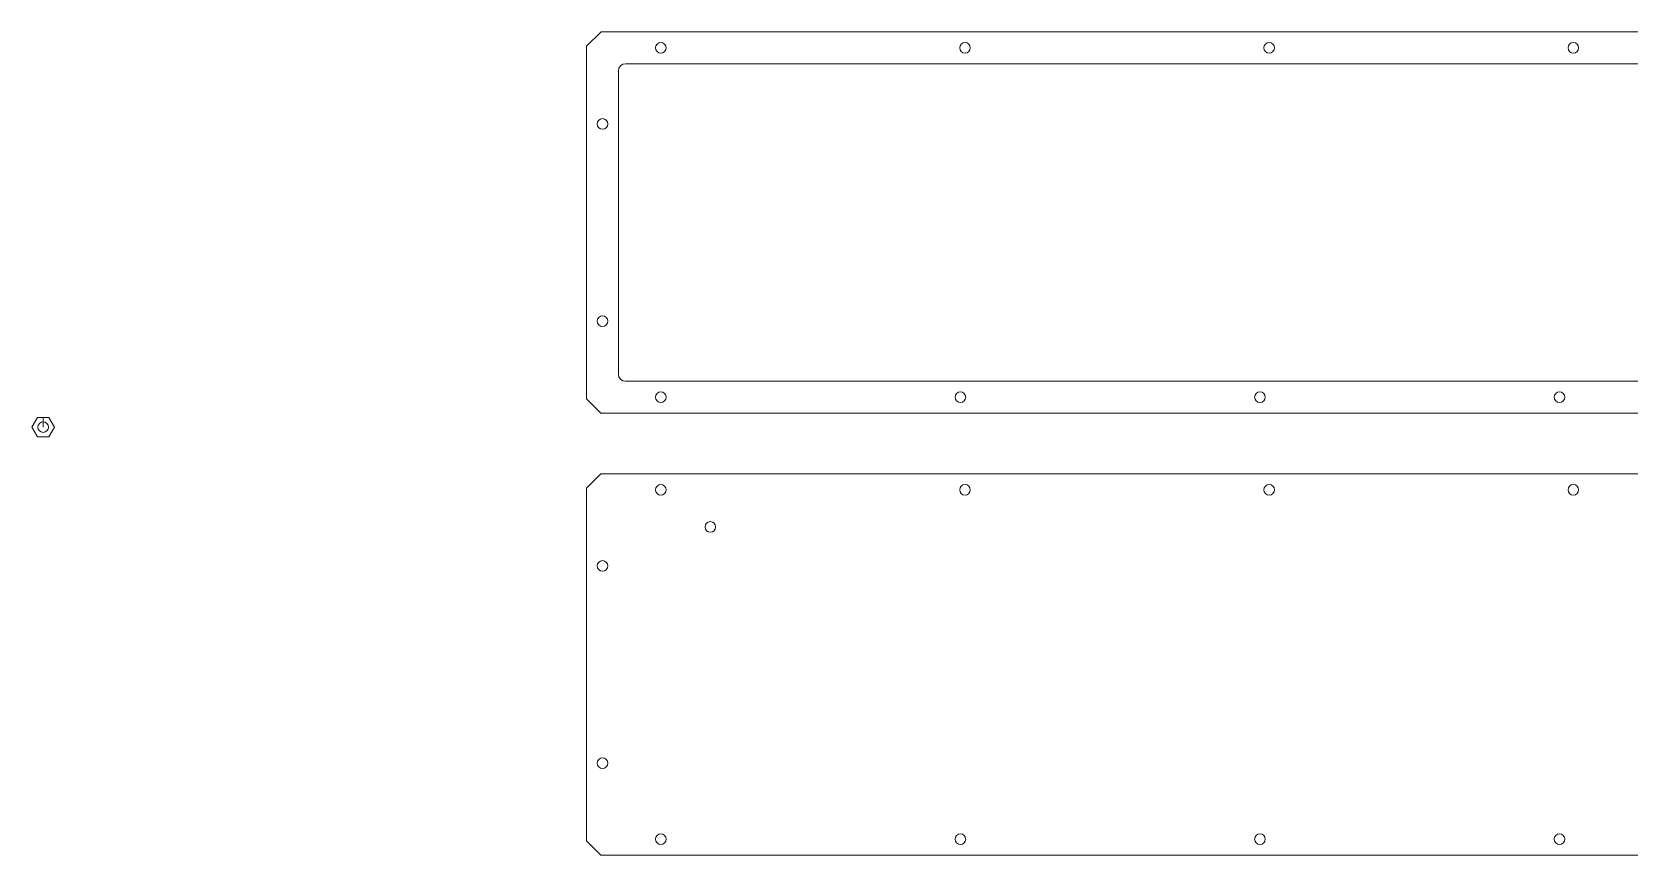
# Model space of a CAD drawing. Header units: millimetres. Extents: x -153 to 534, y -19 to 464.
# Drawn here: x -153.3 to 298.4, y -19.2 to 213.6 of the extents above; entities that cross this region are included whole.
import ezdxf

# ---------------------------------------------------------------- set-up
doc = ezdxf.new("R2010")
doc.units = ezdxf.units.MM
doc.header["$MEASUREMENT"] = 0
doc.layers.add('working path', color=250, linetype='Continuous')

msp = doc.modelspace()

# ---------------------------------------------------------------- linework, layer by layer
at = {"layer": 'working path', "color": 7, "lineweight": 0}
for p, q in [((3.54, 209.53), (7.54, 213.53)), ((7.54, 213.55), (380.4, 213.55)), ((3.54, 209.53), (3.54, 109.75)), ((373.4, 204.55), (14.54, 204.55)), ((12.54, 202.55), (12.54, 116.75)), ((14.54, 114.75), (373.4, 114.75)), ((3.54, 109.75), (7.54, 105.75)), ((-153.31, 101.79), (-151.72, 104.54)), ((-151.72, 104.54), (-148.54, 104.54)), ((-150.13, 101.79), (-150.13, 104.54)), ((-148.54, 104.54), (-146.96, 101.79)), ((7.54, 105.75), (380.4, 105.75)), ((-151.72, 99.04), (-153.31, 101.79)), ((-146.96, 101.79), (-148.54, 99.04)), ((-148.54, 99.04), (-151.72, 99.04)), ((3.54, 84.53), (7.54, 88.53)), ((7.54, 88.55), (380.4, 88.55)), ((3.54, 84.53), (3.54, -15.25)), ((3.54, -15.25), (7.54, -19.25)), ((7.54, -19.25), (380.4, -19.25))]:
    msp.add_line(p, q, dxfattribs=at)
for centre in [(24.54, 209.05), (110.56, 209.05), (196.57, 209.05), (282.59, 209.05), (8.04, 187.53), (8.04, 131.75), (24.54, 110.25), (109.26, 110.25), (193.97, 110.25), (278.69, 110.25), (-150.13, 101.79), (24.54, 84.05), (110.56, 84.05), (196.57, 84.05), (282.59, 84.05), (38.54, 73.55), (8.04, 62.53), (8.04, 6.75), (24.54, -14.75), (109.26, -14.75), (193.97, -14.75), (278.69, -14.75)]:
    msp.add_circle(centre, 1.5, dxfattribs=at)
for centre, start, end in [((14.54, 202.55), 90, 180), ((14.54, 116.75), 180, 270)]:
    msp.add_arc(centre, 2, start, end, dxfattribs=at)

doc.saveas('drawing.dxf')
